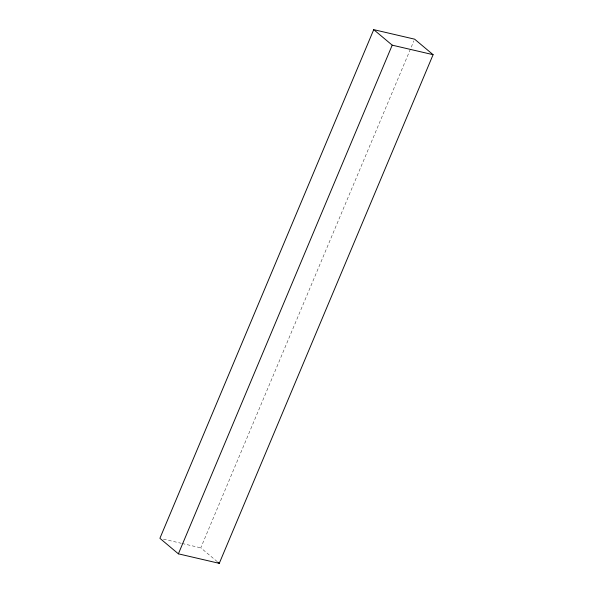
<?xml version="1.0" encoding="UTF-8"?>
<svg xmlns="http://www.w3.org/2000/svg" width="593" height="593" viewBox="0 0 593 593"><rect width="100%" height="100%" fill="white"/><g stroke="black" fill="none" stroke-linecap="round" stroke-linejoin="round"><path stroke-width="0.44" stroke-dasharray="2.96 2.22" d="M217.216 561.623L200.79 547.836L413.899 40.873M163.46 539.148L181.236 543.284M182.125 543.492L200.79 547.836"/><path stroke-width="0.89" d="M373.731 29.65L159.902 538.318L178.382 553.832L219.269 563.35L433.098 54.682L414.618 39.168L373.731 29.65L392.21 45.164L433.098 54.682M178.382 553.832L392.21 45.164M217.905 562.201L219.269 563.35"/></g></svg>
